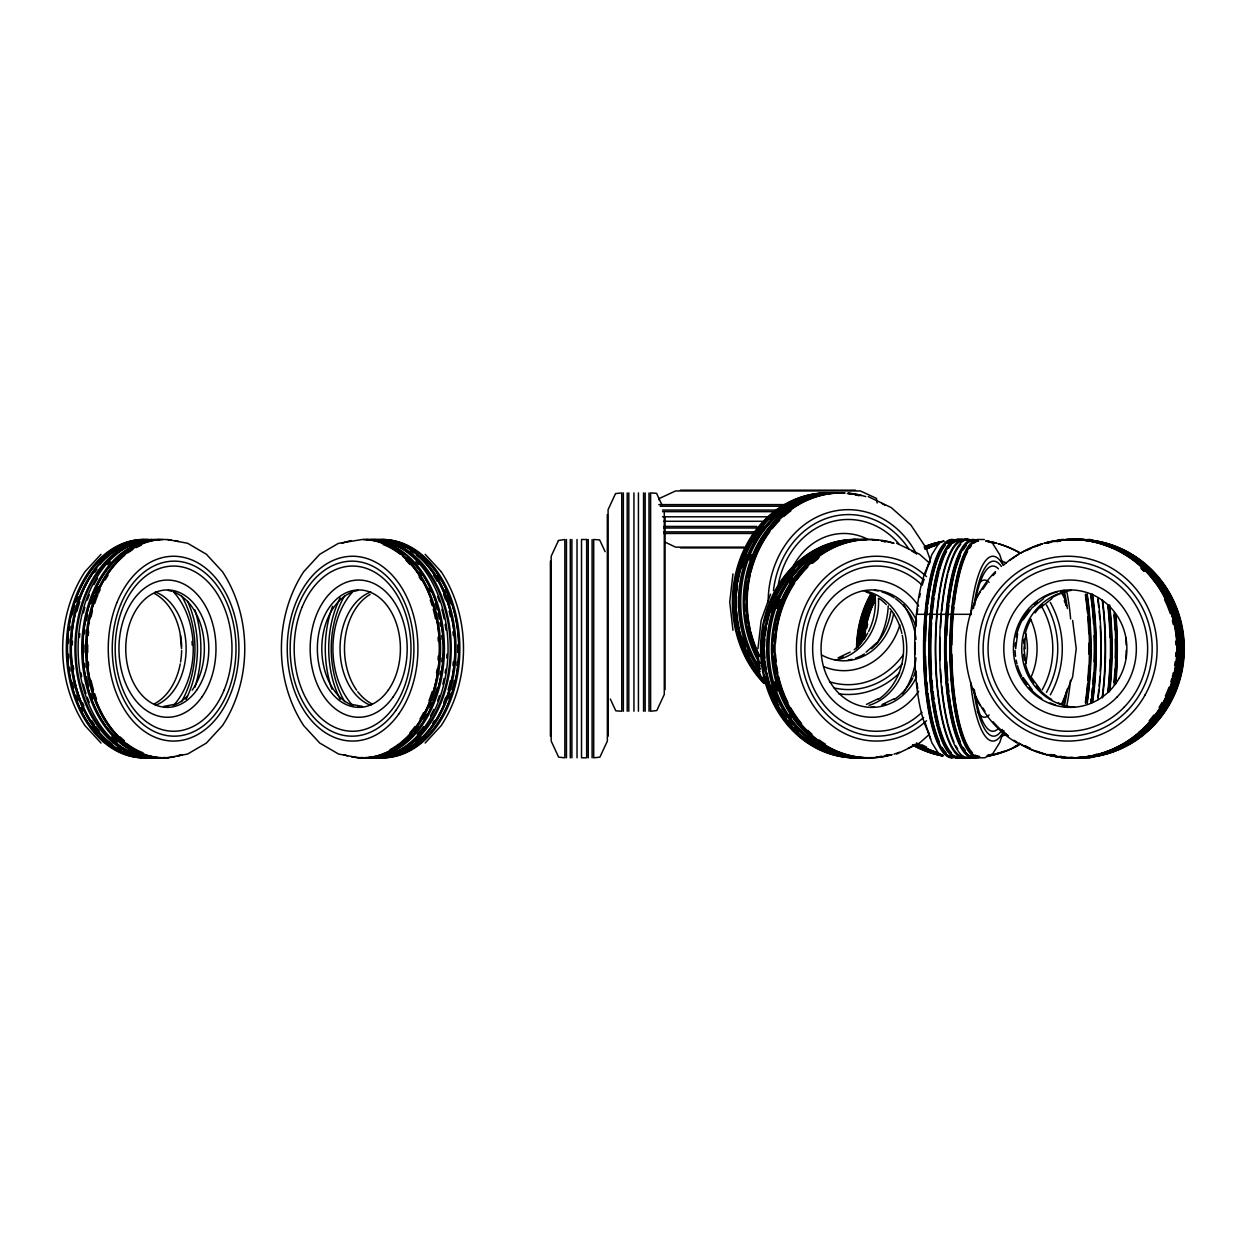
<?xml version="1.0" encoding="UTF-8"?>
<svg xmlns="http://www.w3.org/2000/svg" width="1248" height="1248" viewBox="0 0 1248 1248"><rect width="100%" height="100%" fill="white"/><g stroke="black" fill="none" stroke-linecap="round" stroke-linejoin="round"><path stroke-width="1.5" d="M658.819 499.793L659.49 498.404L675.574 490.948L860.387 490.948L876.47 498.404L877.141 503.006M732.966 573.877L729.737 602.082L732.966 630.287M757.942 648.664L761.155 620.459L770.578 594.173M1015.685 648.664L1017.588 633.703M1025.887 633.703L1023.984 648.664L1025.887 663.608M925.064 574.798L931.788 554.705L938.558 543.863M1003.298 732.014L999.71 742.607L992.94 753.449M928.231 564.673L930.649 558.199M1062.11 703.217L1072.64 676.9L1076.228 648.664L1072.64 620.412M995.498 571.506C947.669 619.897 958.339 708.599 1017.323 743.153M1023.157 619.772L1032.034 607.807L1043.593 598.634M101.01 554.284L84.926 571.756C55.255 617.261 55.255 680.051 84.926 725.572L101.01 743.044M425.147 743.044L441.23 725.572C470.917 680.051 470.917 617.261 441.23 571.756M866.034 652.22L876.424 643.016M919.542 743.044L929.323 734.386M1040.333 607.807L1051.892 598.634M992.41 753.932L984.734 757.77L979.68 757.817A109.169 28.252 -90 0 1 951.428 648.664A109.169 28.252 -90 0 1 979.68 539.495L984.329 539.495M838.063 657.868L850.138 652.111M878.327 698.677L866.455 704.418M882.289 704.449L894.364 698.677M896.626 754.057L919.417 743.153M163.628 706.43L174.205 704.449M167.606 757.77L187.59 754.057L206.419 743.044L222.503 725.572C252.174 680.051 252.174 617.261 222.503 571.756L206.419 554.284L187.59 543.254L167.606 539.542M680.472 490.183L855.488 490.183M658.819 504.613L784.93 504.613M660.176 506.22L781.17 506.22M662.532 510.058L775.523 510.058M662.532 511.664L773.635 511.664M662.532 516.797L767.988 516.797M663.842 521.29L762.403 521.29M663.842 526.422L756.818 526.422M663.842 528.013L756.818 528.013M663.842 531.866L754.79 531.866M663.842 533.473L753.106 533.473M744.058 547.139L675.574 547.139L665.028 542.084M680.472 547.903L743.418 547.903M916.453 614.312L970.897 614.312M351.967 704.449L362.528 706.43M358.55 757.77L338.582 754.057L319.738 743.044L303.654 725.572C273.983 680.051 273.983 617.261 303.654 571.756L319.738 554.284L338.333 543.395L362.248 539.495A109.169 77.189 -90 0 1 439.234 656.448A109.169 77.189 -90 0 1 351.25 756.709M868.234 496.626L891.228 507.577L910.9 525.018L925.907 547.591L930.306 559.853M896.626 543.254L919.417 554.159L929.323 562.942M425.147 554.284L441.106 571.6M1031.456 677.539L1040.333 689.504M1023.157 677.539L1032.034 689.504M992.94 543.863L999.71 554.705L1003.298 565.297M938.558 753.449L931.788 742.607L925.064 722.514M662.033 505.097L656.557 493.303L650.614 492.913L650.614 711.235L656.807 710.564L664.279 694.481L664.279 512.819M605.124 551.678L599.648 539.885L593.705 539.495L593.705 757.817L599.898 757.146L607.37 741.062L607.324 514.582M610.334 699.052L615.81 710.845L621.754 711.235L621.754 492.913L615.545 493.584L608.088 509.668L608.135 736.164M928.231 732.638L930.649 739.112M1024.218 641.176L1025.17 648.664M181.537 648.664L180.133 633.61A58.718 41.527 -90 0 0 154.346 593.471M665.044 517.561L665.044 689.582M649.007 492.913L649.007 711.235M645.154 492.913L645.154 711.235M643.562 492.913L643.562 711.235M638.43 492.913L638.43 711.235M633.937 492.913L633.937 711.235M628.805 492.913L628.805 711.235M627.198 492.913L627.198 711.235M623.36 492.913L623.36 711.235M592.098 539.495L592.098 757.817M588.245 539.495L588.245 757.817M577.028 539.495L577.028 757.817M571.896 539.495L571.896 757.817M570.289 539.495L570.289 757.817M566.452 539.495L566.452 757.817M550.415 561.148L550.415 736.164M974.423 757.817A109.169 28.252 -90 0 1 946.171 648.664A109.169 28.252 -90 0 1 974.423 539.495M978.136 757.817A109.169 28.252 -90 0 1 949.884 648.664A109.169 28.252 -90 0 1 978.136 539.495M957.076 757.817A109.169 28.252 -90 0 1 928.824 648.664A109.169 28.252 -90 0 1 957.076 539.495M953.363 757.817A109.169 28.252 -90 0 1 925.111 648.664A109.169 28.252 -90 0 1 953.363 539.495M972.878 756.46A107.812 27.908 -90 0 1 944.986 651.472A107.812 27.908 -90 0 1 971.428 540.992M965.219 750.422A107.812 27.908 -90 0 1 963.269 747.474M960.476 742.03A107.812 27.908 -90 0 1 950.57 704.574M950.258 702.562A107.812 27.908 -90 0 1 949.291 695.464M948.854 691.782A107.812 27.908 -90 0 1 948.09 684.232M947.762 680.41A107.812 27.908 -90 0 1 946.733 661.783M946.733 635.528A107.812 27.908 -90 0 1 948.854 605.53M949.291 601.848A107.812 27.908 -90 0 1 950.258 594.75M950.57 592.753A107.812 27.908 -90 0 1 960.476 555.298M963.269 549.853A107.812 27.908 -90 0 1 966.202 545.626M929.464 734.027A92.414 23.915 -90 0 1 914.706 646.636A92.414 23.915 -90 0 1 930.431 561.818M917.748 688.771A87.5 22.651 -90 0 1 917.062 683.108M916.469 677.258A87.5 22.651 -90 0 1 916.001 671.299M915.268 654.358A87.5 22.651 -90 0 1 915.268 642.954M916.001 626.012A87.5 22.651 -90 0 1 916.469 620.053M917.062 614.203A87.5 22.651 -90 0 1 917.748 608.54M919.542 597.23A87.5 22.651 -90 0 1 920.275 593.58M922.381 584.813A87.5 22.651 -90 0 1 924.082 579.244M951.818 757.817A109.169 28.252 -90 0 1 923.551 648.664A109.169 28.252 -90 0 1 951.818 539.495M958.62 757.817A109.169 28.252 90 0 1 930.368 648.664A109.169 28.252 90 0 1 958.62 539.495M966.529 757.224A109.169 28.252 90 0 1 935.329 648.664A109.169 28.252 90 0 1 966.529 540.088M978.136 756.46A107.812 27.908 90 0 1 950.243 648.664A107.812 27.908 90 0 1 978.136 540.852M979.68 756.46A107.812 27.908 -90 0 1 975.312 755.134M972.473 752.794A107.812 27.908 -90 0 1 965.734 742.03M965.11 740.594A107.812 27.908 -90 0 1 955.516 702.562M955.266 700.83A107.812 27.908 -90 0 1 951.818 654.264M951.803 644.92A107.812 27.908 -90 0 1 953.909 607.402M954.33 603.689A107.812 27.908 -90 0 1 955.266 596.497M955.516 594.75A107.812 27.908 -90 0 1 965.11 556.717M965.734 555.298A107.812 27.908 -90 0 1 967.574 551.538M969.493 548.293A107.812 27.908 -90 0 1 971.474 545.626M973.877 543.208A107.812 27.908 -90 0 1 978.229 540.992M957.076 756.46A107.812 27.908 -90 0 1 929.167 648.664A107.812 27.908 -90 0 1 957.076 540.852M951.397 752.794A107.812 27.908 -90 0 1 944.674 742.03M944.05 740.594A107.812 27.908 -90 0 1 939.416 726.851M938.902 724.885A107.812 27.908 -90 0 1 934.456 702.562M933.956 699.052A107.812 27.908 -90 0 1 933.052 691.782M932.646 688.038A107.812 27.908 -90 0 1 931.96 680.41M931.554 674.762A107.812 27.908 -90 0 1 931.554 622.565M931.819 618.836A107.812 27.908 -90 0 1 933.956 598.26M934.456 594.75A107.812 27.908 -90 0 1 938.902 572.426M939.416 570.476A107.812 27.908 -90 0 1 944.05 556.717M944.674 555.298A107.812 27.908 -90 0 1 946.514 551.538M948.433 548.293A107.812 27.908 -90 0 1 951.397 544.518M952.817 543.208A107.812 27.908 -90 0 1 957.169 540.992M951.818 756.46A107.812 27.908 -90 0 1 923.91 648.664A107.812 27.908 -90 0 1 951.818 540.852M946.14 752.794A107.812 27.908 90 0 1 942.193 747.474M939.401 742.03A107.812 27.908 90 0 1 927.997 693.623M927.576 689.91A107.812 27.908 90 0 1 926.858 682.328M926.406 676.556A107.812 27.908 90 0 1 925.517 656.152M925.517 641.16A107.812 27.908 90 0 1 926.406 620.755M926.858 614.983A107.812 27.908 90 0 1 927.576 607.402M927.997 603.689A107.812 27.908 90 0 1 929.198 594.75M929.495 592.753A107.812 27.908 90 0 1 945.142 545.626M947.544 543.208A107.812 27.908 90 0 1 951.912 540.992M973.502 608.54A87.5 22.651 -90 0 1 1001.364 566.42M1002.3 729.503A87.5 22.651 -90 0 1 973.502 688.771M998.416 728.442A82.602 21.372 -90 0 1 974.376 689.957M974.688 605.311A82.602 21.372 -90 0 1 998.416 568.87M967.918 757.817A109.169 28.252 90 0 1 939.666 648.664A109.169 28.252 90 0 1 967.918 539.495A109.169 105.44 90 0 0 964.423 539.557M972.878 757.817A109.169 28.252 -90 0 1 944.627 648.664A109.169 28.252 -90 0 1 972.878 539.495M963.581 756.46A107.812 27.908 -90 0 1 935.672 648.664A107.812 27.908 -90 0 1 963.581 540.852M957.731 749.018A107.812 27.908 90 0 1 955.812 745.774M953.971 742.03A107.812 27.908 90 0 1 948.184 724.885M947.762 723.216A107.812 27.908 90 0 1 941.756 686.135M941.413 682.328A107.812 27.908 90 0 1 940.524 669.256M940.165 659.911A107.812 27.908 90 0 1 940.165 637.4M940.524 628.056A107.812 27.908 90 0 1 941.413 614.983M941.756 611.177A107.812 27.908 90 0 1 947.762 574.096M948.184 572.426A107.812 27.908 90 0 1 960.695 544.518M989.134 714.917A68.593 17.753 90 0 1 977.324 711.313M979.945 582.395A68.593 17.753 90 0 1 989.134 582.395M980.351 705.385A58.718 15.194 -90 0 1 975.562 696.774M976.685 597.808A58.718 15.194 -90 0 1 980.351 591.942M970.601 615.17A92.414 23.915 -90 0 1 1003.002 564.923M1003.938 730.61A92.414 23.915 -90 0 1 970.601 682.141M1074.762 707.257A58.718 56.722 -90 0 1 1021.753 650.582A58.718 56.722 -90 0 1 1071.049 590.429M1045.496 543.208A109.169 105.44 90 0 1 1178.237 647.712A109.169 105.44 90 0 1 1047.259 754.572M1045.496 754.104A109.169 105.44 90 0 1 1036.745 751.249M1029.896 748.379A109.169 105.44 90 0 1 1024.889 745.914M1026.542 550.555A109.169 105.44 90 0 1 1031.581 548.168M1035.013 546.733A109.169 105.44 90 0 1 1040.239 544.83M1044.498 543.208A109.169 105.44 -90 0 1 1177.238 647.712A109.169 105.44 -90 0 1 1046.276 754.572M1044.498 754.104A109.169 105.44 -90 0 1 1019.07 743.2M1008.337 735.836A109.169 105.44 -90 0 1 1001.224 729.752M1009.835 560.336A109.169 105.44 -90 0 1 1019.07 554.128M1042.751 543.722A109.169 105.44 -90 0 0 1020.661 553.192A109.169 105.44 -90 0 0 998.525 543.722M1077.445 539.495A109.169 105.44 90 0 1 1182.823 652.454A109.169 105.44 90 0 1 1070.113 757.552M1064.591 757.006A109.169 105.44 90 0 1 1060.925 756.475M1055.48 755.43A109.169 105.44 90 0 1 1051.908 754.572M1057.29 541.507A109.169 105.44 90 0 1 1060.925 540.836M1078.428 539.495A109.169 105.44 90 0 1 1183.806 652.454A109.169 105.44 90 0 1 1071.112 757.552M1063.624 704.855A58.718 56.722 -90 0 1 1058.366 702.905M1051.721 699.52A58.718 56.722 -90 0 1 1036.246 685.916M1033.968 682.859A58.718 56.722 -90 0 1 1025.294 663.858M1024.452 660.13A58.718 56.722 -90 0 1 1023.625 654.404M1023.625 642.907A58.718 56.722 -90 0 1 1024.109 639.085M1025.294 633.454A58.718 56.722 -90 0 1 1030.957 619.289M1035.076 612.908A58.718 56.722 -90 0 1 1042.673 604.516M1051.721 597.808A58.718 56.722 -90 0 1 1065.402 591.942M1068.085 707.257A58.718 56.722 -90 0 1 1064.372 706.883M1055.324 704.855A58.718 56.722 -90 0 1 1050.067 702.905M1041.846 698.537A58.718 56.722 -90 0 1 1029.148 687.383M1026.776 684.403A58.718 56.722 -90 0 1 1022.658 678.023M1021.769 676.354A58.718 56.722 -90 0 1 1017.494 665.683M1016.995 663.858A58.718 56.722 -90 0 1 1016.153 660.13M1015.544 656.323A58.718 56.722 -90 0 1 1015.092 650.567M1015.092 646.745A58.718 56.722 -90 0 1 1015.326 642.907M1016.153 637.182A58.718 56.722 -90 0 1 1029.148 609.929M1034.374 604.516A58.718 56.722 -90 0 1 1037.244 602.066M1043.422 597.808A58.718 56.722 -90 0 1 1057.103 591.942M1060.706 591.068A58.718 56.722 -90 0 1 1064.372 590.429M1078.849 539.495A109.169 105.44 -90 0 1 1184.227 652.454A109.169 105.44 -90 0 1 1071.517 757.552M1077.024 539.495A109.169 105.44 -90 0 1 1182.402 652.454A109.169 105.44 -90 0 1 1069.692 757.552M1064.185 757.006A109.169 105.44 -90 0 1 1060.519 756.475M1055.075 755.43A109.169 105.44 -90 0 1 1051.502 754.572M1056.869 541.507A109.169 105.44 -90 0 1 1060.519 540.836M1066.01 540.088A109.169 105.44 -90 0 1 1069.692 539.76M1075.698 539.495A109.169 105.44 -90 0 1 1181.076 652.454A109.169 105.44 -90 0 1 1068.366 757.552M1064.684 757.224A109.169 105.44 -90 0 1 1059.193 756.475M1055.543 755.804A109.169 105.44 -90 0 1 1050.176 754.572M1055.543 541.507A109.169 105.44 -90 0 1 1059.193 540.836M1064.684 540.088A109.169 105.44 -90 0 1 1068.366 539.76M1148.55 568.558A107.812 104.13 -90 0 1 1152.481 572.426M1163.105 585.296A107.812 104.13 -90 0 1 1167.176 591.552M1169.033 594.75A107.812 104.13 -90 0 1 1175.398 608.275M1176.708 611.801A107.812 104.13 -90 0 1 1179.438 620.755M1180.312 624.374A107.812 104.13 -90 0 1 1181.06 628.056M1182.917 644.92A107.812 104.13 -90 0 1 1182.917 652.392M1181.06 669.256A107.812 104.13 -90 0 1 1180.312 672.937M1179.438 676.556A107.812 104.13 -90 0 1 1169.922 700.939M1167.176 705.76A107.812 104.13 -90 0 1 1165.195 708.926M1156.21 720.814A107.812 104.13 -90 0 1 1153.745 723.559M1144.4 732.436A107.812 104.13 -90 0 1 1141.514 734.76M1053.062 541.507A109.169 105.44 -90 0 1 1178.611 651.503A109.169 105.44 -90 0 1 1047.68 754.572M1030.302 748.379A109.169 105.44 -90 0 1 1025.31 745.914M1045.918 543.208A109.169 105.44 -90 0 1 1049.459 542.303M1074.528 539.495A109.169 105.44 -90 0 1 1179.906 652.454A109.169 105.44 -90 0 1 1067.212 757.552M1063.53 757.224A109.169 105.44 -90 0 1 1058.023 756.475M1054.388 755.804A109.169 105.44 -90 0 1 1049.006 754.572M1047.244 543.208A109.169 105.44 -90 0 1 1050.785 542.303M1054.388 541.507A109.169 105.44 -90 0 1 1059.848 540.556M1063.53 540.088A109.169 105.44 -90 0 1 1069.052 539.635M1044.092 543.208A109.169 105.44 -90 0 1 1175.928 662.906A109.169 105.44 -90 0 1 1018.664 743.2M1017.089 742.232A109.169 105.44 -90 0 1 1013.984 740.22M1007.932 735.836A109.169 105.44 -90 0 1 993.034 721.718M985 711.251A109.169 105.44 -90 0 1 982.925 708.084M982.925 589.228A109.169 105.44 -90 0 1 987.168 582.972M993.034 575.593A109.169 105.44 -90 0 1 995.545 572.816M1003.579 565.048A109.169 105.44 -90 0 1 1018.664 554.128M1042.33 543.722A109.169 105.44 -90 0 0 1020.24 553.192A109.169 105.44 90 0 0 998.119 543.722M1141.499 568.558A107.812 104.13 -90 0 1 1144.151 571.116M1164.571 599.68A107.812 104.13 -90 0 1 1170.265 613.579M1172.387 620.755A107.812 104.13 -90 0 1 1173.26 624.374M1175.678 641.16A107.812 104.13 -90 0 1 1175.866 644.92M1175.866 652.392A107.812 104.13 -90 0 1 1175.678 656.152M1175.148 661.783A107.812 104.13 -90 0 1 1174.649 665.543M1173.26 672.937A107.812 104.13 -90 0 1 1172.387 676.556M1171.903 678.35A107.812 104.13 -90 0 1 1170.842 681.938M1169.017 687.274A107.812 104.13 -90 0 1 1165.382 695.947M1161.982 702.562A107.812 104.13 -90 0 1 1159.142 707.351M1153.854 715.042A107.812 104.13 -90 0 1 1149.158 720.814M1141.078 568.558A107.812 104.13 -90 0 1 1143.73 571.116M1141.124 567.31A107.812 104.13 90 0 1 1143.823 569.837M1104.386 545.017A107.812 104.13 90 0 1 1112.998 547.997M1116.383 549.416A107.812 104.13 90 0 1 1121.375 551.772M1127.771 555.298A107.812 104.13 90 0 1 1138.363 562.552M1141.249 564.892A107.812 104.13 90 0 1 1166.771 700.939M1165.882 702.562A107.812 104.13 90 0 1 1150.594 723.559M1146.74 727.49A107.812 104.13 90 0 1 1136.897 735.883M1133.902 738.052A107.812 104.13 90 0 1 1130.86 740.095M1122.997 744.697A107.812 104.13 90 0 1 1114.698 748.613M1111.297 749.97A107.812 104.13 90 0 1 1106.118 751.764M1145.773 567.31A107.812 104.13 -90 0 1 1154.806 576.498M1176.49 615.373A107.812 104.13 -90 0 1 1178.018 620.755M1179.298 626.215A107.812 104.13 -90 0 1 1179.984 629.912M1180.795 635.528A107.812 104.13 -90 0 1 1181.185 639.288M1181.185 658.024A107.812 104.13 -90 0 1 1180.795 661.783M1179.984 667.399A107.812 104.13 -90 0 1 1179.298 671.096M1178.018 676.556A107.812 104.13 -90 0 1 1176.49 681.938M1175.304 685.511A107.812 104.13 -90 0 1 1171.81 694.247M1164.79 707.351A107.812 104.13 -90 0 1 1159.501 715.042M1151.779 577.902A107.812 104.13 -90 0 1 1156.381 583.783M1165.133 598.026A107.812 104.13 -90 0 1 1167.582 603.08M1171.669 613.579A107.812 104.13 -90 0 1 1173.307 618.961M1175.756 629.912A107.812 104.13 -90 0 1 1176.334 633.641M1176.942 639.288A107.812 104.13 -90 0 1 1177.207 643.048M1177.207 654.264A107.812 104.13 -90 0 1 1176.942 658.024M1176.334 663.671A107.812 104.13 -90 0 1 1175.756 667.399M1174.664 672.937A107.812 104.13 -90 0 1 1173.791 676.556M1173.307 678.35A107.812 104.13 -90 0 1 1171.669 683.732M1169.064 690.784A107.812 104.13 -90 0 1 1165.133 699.301M1163.386 702.562A107.812 104.13 -90 0 1 1161.529 705.76M1141.546 730.002A107.812 104.13 -90 0 1 1138.753 732.436M1158.784 712.015A107.812 104.13 -90 0 1 1156.584 715.042M1161.28 712.015A107.812 104.13 90 0 1 1159.08 715.042M1176.302 685.511A107.812 104.13 -90 0 1 1174.29 690.784M1163.744 710.471A107.812 104.13 -90 0 1 1161.607 713.528M970.757 757.552A109.169 105.44 90 0 1 956.093 757.552M943.285 755.804A109.169 105.44 90 0 1 913.895 745.025M858 646.776A109.169 105.44 90 0 1 872.102 594.079M925.657 546.733A109.169 105.44 90 0 1 941.476 541.882M956.093 539.76A109.169 105.44 90 0 1 963.425 539.495A109.169 105.44 90 0 1 969.072 539.495M969.758 757.552A109.169 105.44 -90 0 1 955.11 757.552M942.287 755.804A109.169 105.44 -90 0 1 912.896 745.025M857.002 646.776A109.169 105.44 -90 0 1 871.12 594.079M924.659 546.733A109.169 105.44 -90 0 1 944.096 541.164M956.935 539.635A109.169 105.44 -90 0 1 962.426 539.495M975.406 757.552A109.169 105.44 90 0 1 960.742 757.552M940.789 754.104A109.169 105.44 90 0 1 916.937 744.12M863.023 639.163A109.169 105.44 90 0 1 874.988 597.386M925.174 548.933A109.169 105.44 90 0 1 939.026 543.722M986.404 541.164A109.169 105.44 90 0 1 995.358 543.208M1017.604 745.025A109.169 105.44 90 0 1 1014.328 746.756M1004.11 751.249A109.169 105.44 90 0 1 995.358 754.104M993.595 754.572A109.169 105.44 90 0 1 988.229 755.804M976.388 757.552A109.169 105.44 90 0 1 961.74 757.552M938.262 753.059A109.169 105.44 90 0 1 916.344 743.2M864.022 639.163A109.169 105.44 90 0 1 875.129 599.071M926.172 548.933A109.169 105.44 90 0 1 938.262 544.253M987.402 541.164A109.169 105.44 90 0 1 996.356 543.208M1018.602 745.025A109.169 105.44 90 0 1 987.402 756.163M1001.255 560.992A92.414 89.263 -90 0 1 1006.34 562.926M1050.317 602.456A92.414 89.263 -90 0 1 1050.317 694.855M1006.34 734.386A92.414 89.263 -90 0 1 1001.255 736.32M1042.111 607.355A82.602 79.778 -90 0 1 1042.111 689.957M1046.417 604.906A87.5 84.521 -90 0 1 1046.417 692.406M1030.583 619.117A68.593 66.253 -90 0 1 1030.583 678.21M1025.513 633.454A58.718 56.722 -90 0 1 1025.513 663.858M985.998 540.836A109.169 105.44 -90 0 1 996.778 543.208M1064.248 600.772A109.169 105.44 -90 0 1 1066.541 605.998M1019.008 745.025A109.169 105.44 -90 0 1 987.823 756.163M976.81 757.552A109.169 105.44 -90 0 1 962.161 757.552M938.683 753.059A109.169 105.44 -90 0 1 916.765 743.2M864.443 639.163A109.169 105.44 -90 0 1 874.723 600.772M926.578 548.933A109.169 105.44 -90 0 1 938.683 544.253M969.478 539.495A109.169 105.44 -90 0 0 964.002 539.635A109.169 105.44 -90 0 1 967.652 539.495M985.998 541.164A109.169 105.44 -90 0 1 994.952 543.208M1000.21 752.482A109.169 105.44 -90 0 1 994.952 754.104M993.19 754.572A109.169 105.44 -90 0 1 987.808 755.804M974.984 757.552A109.169 105.44 -90 0 1 960.336 757.552M940.368 754.104A109.169 105.44 -90 0 1 916.531 744.12M862.618 639.163A109.169 105.44 -90 0 1 875.441 595.717M924.752 548.933A109.169 105.44 -90 0 1 938.605 543.722M990.07 542.303A109.169 105.44 -90 0 1 993.626 543.208M991.848 754.572A109.169 105.44 -90 0 1 988.276 755.43M973.658 757.552A109.169 105.44 -90 0 1 959.01 757.552M942.583 755.009A109.169 105.44 -90 0 1 916.812 745.025M861.026 642.97A109.169 105.44 -90 0 1 874.115 595.717M925.127 548.168A109.169 105.44 -90 0 1 939.042 543.208M990.694 754.572A109.169 105.44 -90 0 1 987.121 755.43M972.488 757.552A109.169 105.44 -90 0 1 957.84 757.552M943.223 755.43A109.169 105.44 -90 0 1 915.642 745.025M859.794 644.873A109.169 105.44 -90 0 1 872.96 595.717M925.673 547.435A109.169 105.44 -90 0 1 941.429 542.303M955.999 539.9A109.169 105.44 -90 0 1 959.681 539.635M971.162 757.552A109.169 105.44 -90 0 1 956.514 757.552M941.881 755.43A109.169 105.44 -90 0 1 914.316 745.025M858.406 646.776A109.169 105.44 -90 0 1 872.524 594.079M924.347 547.435A109.169 105.44 -90 0 1 941.881 541.882M969.337 757.552A109.169 105.44 -90 0 1 954.689 757.552M941.866 755.804A109.169 105.44 -90 0 1 912.491 745.025M856.565 648.664A109.169 105.44 -90 0 1 870.698 594.079M924.238 546.733A109.169 105.44 -90 0 1 943.675 541.164M956.53 539.635A109.169 105.44 -90 0 1 962.021 539.495M938.215 752.794A107.812 104.13 -90 0 1 927.857 749.315M922.802 747.146A107.812 104.13 -90 0 1 917.873 744.697M861.292 641.16A107.812 104.13 -90 0 1 874.099 596.372M926.156 548.699A107.812 104.13 -90 0 1 936.484 545.017M872.945 604.796A107.812 104.13 90 0 1 875.3 599.68M926.702 747.146A107.812 104.13 -90 0 1 921.773 744.697M866.845 628.056A107.812 104.13 -90 0 1 867.61 624.374M860.309 633.641A107.812 104.13 90 0 1 860.87 629.912M863.32 618.961A107.812 104.13 90 0 1 866.876 608.275M869.06 603.08A107.812 104.13 90 0 1 873.241 594.75M858.125 641.16A107.812 104.13 -90 0 1 858.452 637.4M859.17 631.784A107.812 104.13 -90 0 1 859.794 628.056M864.146 611.801A107.812 104.13 -90 0 1 866.159 606.528M864.084 637.4A107.812 104.13 90 0 1 864.536 633.641M865.8 626.215A107.812 104.13 90 0 1 866.627 622.565M868.062 617.167A107.812 104.13 90 0 1 874.879 599.68M1109.675 604.999A109.169 28.252 -90 0 1 1109.893 690.425M1088.209 756.475A109.169 28.252 -90 0 1 1083.794 757.817M1083.794 539.495A109.169 28.252 -90 0 1 1086.743 540.088M1114.168 612.628A109.169 28.252 -90 0 1 1114.168 684.684M1091.922 756.475A109.169 28.252 -90 0 1 1087.507 757.817M1087.507 539.495A109.169 28.252 -90 0 1 1093.388 541.882M1066.775 591.536A92.414 23.915 -90 0 1 1070.628 618.977M1070.456 680.238A92.414 23.915 -90 0 1 1066.775 705.791M1064.45 591.817A87.5 22.651 -90 0 1 1067.368 608.54M1067.368 688.771A87.5 22.651 -90 0 1 1064.45 705.51M1085.651 594.079A109.169 28.252 -90 0 1 1085.651 703.232M1064.123 757.224A109.169 28.252 -90 0 1 1061.174 757.817M1061.174 539.495A109.169 28.252 -90 0 1 1064.123 540.088M1092.452 594.079A109.169 28.252 -90 0 1 1092.718 701.485M1097.928 597.62A109.169 28.252 90 0 1 1097.928 699.691M1114.012 614.983A107.812 27.908 -90 0 1 1114.979 629.912M1115.306 639.288A107.812 27.908 -90 0 1 1115.306 658.024M1114.901 669.256A107.812 27.908 -90 0 1 1114.012 682.328M1115.556 614.983A107.812 27.908 -90 0 1 1115.4 684.232M1090.908 594.079A109.169 28.252 -90 0 1 1090.908 703.232M1066.447 539.495A109.169 28.252 -90 0 1 1069.396 540.088M1087.195 594.079A109.169 28.252 -90 0 1 1087.195 703.232M1062.719 539.495A109.169 28.252 -90 0 1 1065.667 540.088M1115.899 614.562A109.169 28.252 -90 0 1 1115.899 682.75M1096.368 754.104A109.169 28.252 -90 0 1 1089.052 757.817M1089.052 539.495A109.169 28.252 -90 0 1 1094.933 541.882M1061.471 593.05A58.718 15.194 -90 0 1 1065.839 602.066M1065.839 695.245A58.718 15.194 -90 0 1 1061.471 704.278M1063.936 593.736A82.602 21.372 -90 0 1 1066.166 605.311M1066.166 692A82.602 21.372 -90 0 1 1063.53 705.354M1102.733 601.271A109.169 28.252 90 0 1 1102.499 697.882M1108.13 604.999A109.169 28.252 -90 0 1 1108.13 692.328M1082.234 539.495A109.169 28.252 -90 0 1 1085.183 540.088M1090.612 594.75A107.812 27.908 -90 0 1 1093.622 624.374M1094.137 635.528A107.812 27.908 -90 0 1 1094.137 661.783M1093.622 672.937A107.812 27.908 -90 0 1 1092.78 684.232M1092.421 688.038A107.812 27.908 -90 0 1 1091.579 695.464M1091.111 699.052A107.812 27.908 -90 0 1 1090.612 702.562M1085.339 594.75A107.812 27.908 -90 0 1 1087.523 613.08M1087.835 616.902A107.812 27.908 -90 0 1 1088.802 633.641M1089.036 643.048A107.812 27.908 -90 0 1 1089.036 654.264M1088.74 665.543A107.812 27.908 -90 0 1 1087.835 680.41M1087.523 684.232A107.812 27.908 -90 0 1 1085.339 702.562M1125.992 637.525A92.414 23.915 -90 0 1 1126.148 644.966M1126.164 650.504A92.414 23.915 -90 0 1 1126.055 657.93M1109.363 605.53A107.812 27.908 -90 0 1 1109.363 691.782M1107.818 605.53A107.812 27.908 -90 0 1 1109.987 637.4M1109.987 659.911A107.812 27.908 -90 0 1 1107.818 691.782M1097.85 600.038A107.812 27.908 -90 0 1 1098.724 607.402M1099.114 611.177A107.812 27.908 -90 0 1 1099.753 618.836M1100.237 626.215A107.812 27.908 -90 0 1 1100.237 671.096M1099.894 676.556A107.812 27.908 -90 0 1 1099.114 686.135M1098.724 689.91A107.812 27.908 -90 0 1 1097.85 697.273M1102.187 600.038A107.812 27.908 -90 0 1 1102.187 697.273M1092.156 594.75A107.812 27.908 -90 0 1 1092.156 702.562M1086.883 594.75A107.812 27.908 -90 0 1 1086.883 702.562M168.246 590.429A58.718 41.527 -90 0 1 171.818 591.334M173.566 591.942A58.718 41.527 -90 0 1 192.192 690.175M187.481 695.916A58.718 41.527 -90 0 1 175.297 704.668M168.246 706.883A58.718 41.527 -90 0 1 164.627 707.32M152.849 757.552A109.169 77.189 90 0 1 70.231 652.532A109.169 77.189 90 0 1 147.373 539.495M150.134 757.552A109.169 77.189 -90 0 1 67.501 652.532A109.169 77.189 -90 0 1 144.643 539.495M165.547 757.552A109.169 77.189 90 0 1 82.93 652.532A109.169 77.189 90 0 1 160.072 539.495M168.277 757.552A109.169 77.189 90 0 1 85.644 652.532A109.169 77.189 90 0 1 162.786 539.495M180.991 754.744A109.169 77.189 90 0 1 177.419 755.836M181.459 595.608A83.304 58.906 90 0 1 181.459 701.704M155.36 591.942A58.718 41.527 90 0 1 186.124 648.664A58.718 41.527 90 0 1 155.36 705.385M174.907 756.709A109.169 77.189 90 0 1 86.752 651.269A109.169 77.189 90 0 1 171.241 539.994M174.907 540.602A109.169 77.189 90 0 1 178.542 541.476M182.13 754.744A109.169 77.189 90 0 1 178.542 755.836M164.424 757.552A109.169 77.189 -90 0 1 81.791 652.532A109.169 77.189 -90 0 1 158.933 539.495M160.789 757.552A109.169 77.189 -90 0 1 78.156 652.532A109.169 77.189 -90 0 1 155.298 539.495M124.379 740.828A107.812 76.237 90 0 1 120.214 736.991M96.533 699.052A107.812 76.237 90 0 1 94.63 693.623M93.491 689.91A107.812 76.237 90 0 1 91.073 680.41M88.624 665.543A107.812 76.237 90 0 1 88.249 661.783M87.734 652.392A107.812 76.237 90 0 1 87.734 644.92M88.249 635.528A107.812 76.237 90 0 1 88.624 631.784M91.073 616.902A107.812 76.237 90 0 1 92.446 611.177M94.63 603.689A107.812 76.237 90 0 1 97.906 594.75M98.623 593.034A107.812 76.237 90 0 1 100.136 589.633M105.222 579.852A107.812 76.237 90 0 1 108.046 575.312M143.052 752.794A107.812 76.237 -90 0 1 126.235 743.262M124.675 742.03A107.812 76.237 -90 0 1 124.675 555.298M127.842 552.848A107.812 76.237 -90 0 1 132.772 549.557M136.157 547.638A107.812 76.237 -90 0 1 141.32 545.204M173.394 591.755A71.713 50.716 90 0 1 173.394 705.557M157.607 757.552A109.169 77.189 -90 0 1 74.989 652.532A109.169 77.189 -90 0 1 152.131 539.495M153.988 757.552A109.169 77.189 90 0 1 71.354 652.532A109.169 77.189 90 0 1 148.496 539.495M152.131 756.46A107.812 76.237 -90 0 1 148.528 756.35M144.893 755.976A107.812 76.237 -90 0 1 141.274 755.368M137.686 754.51A107.812 76.237 -90 0 1 75.925 646.074A107.812 76.237 -90 0 1 141.274 541.944M144.893 541.336A107.812 76.237 -90 0 1 148.528 540.977M187.637 601.364A87.5 61.87 -90 0 1 185.983 699.395M180.586 635.31A58.718 41.527 -90 0 1 181.646 646.745M181.646 650.567A58.718 41.527 -90 0 1 180.586 662.002M180.258 663.858A58.718 41.527 -90 0 1 154.346 703.841M192.036 641.472A82.602 58.406 90 0 1 192.192 645.076M148.996 757.552A109.169 77.189 -90 0 1 66.378 652.532A109.169 77.189 -90 0 1 143.504 539.495M123.786 752.794A107.812 76.237 90 0 1 120.323 751.358M115.19 748.753A107.812 76.237 90 0 1 67.361 643.516A107.812 76.237 90 0 1 122.054 545.204M127.639 752.794A107.812 76.237 90 0 1 124.176 751.358M120.744 749.674A107.812 76.237 90 0 1 117.359 747.755M112.414 744.463A107.812 76.237 90 0 1 95.846 569.197M99.637 564.58A107.812 76.237 90 0 1 125.908 545.204M99.481 731.234A107.812 76.237 90 0 1 95.768 726.523M94.598 724.885A107.812 76.237 90 0 1 91.666 720.517M83.944 705.994A107.812 76.237 90 0 1 82.477 702.562M73.679 669.256A107.812 76.237 90 0 1 73.211 665.543M72.322 644.92A107.812 76.237 90 0 1 72.446 641.16M77.017 611.177A107.812 76.237 90 0 1 79.825 601.848M94.598 572.426A107.812 76.237 90 0 1 96.985 569.197M117.187 742.03A107.812 76.237 90 0 1 111.587 736.991M89.279 702.562A107.812 76.237 90 0 1 87.266 697.273M86.018 693.623A107.812 76.237 90 0 1 83.335 684.232M81.666 676.556A107.812 76.237 90 0 1 81.026 672.937M79.482 637.4A107.812 76.237 90 0 1 79.81 633.641M83.335 613.08A107.812 76.237 90 0 1 84.88 607.402M87.266 600.038A107.812 76.237 90 0 1 89.279 594.75M93.959 584.641A107.812 76.237 90 0 1 97.531 578.308M107.578 564.58A107.812 76.237 90 0 1 110.23 561.709M119.122 739.596A107.812 76.237 90 0 1 116.36 736.991M92.68 699.052A107.812 76.237 90 0 1 90.776 693.623M88.592 686.135A107.812 76.237 90 0 1 86.424 676.556M84.989 667.399A107.812 76.237 90 0 1 84.568 663.671M83.881 652.392A107.812 76.237 90 0 1 83.881 644.92M84.568 633.641A107.812 76.237 90 0 1 84.989 629.912M86.424 620.755A107.812 76.237 90 0 1 87.641 614.983M90.776 603.689A107.812 76.237 90 0 1 94.052 594.75M94.77 593.034A107.812 76.237 90 0 1 97.89 586.295M194.797 609.882A91.712 64.849 -90 0 1 194.797 687.43M139.199 752.794A107.812 76.237 90 0 1 106.205 726.523M105.019 724.885A107.812 76.237 90 0 1 128.918 549.557M132.304 547.638A107.812 76.237 90 0 1 137.467 545.204M96.923 732.732A107.812 76.237 -90 0 1 91.915 726.523M82.462 711.032A107.812 76.237 -90 0 1 80.855 707.678M77.938 700.83A107.812 76.237 -90 0 1 75.972 695.464M73.679 688.038A107.812 76.237 -90 0 1 72.228 682.328M70.091 671.096A107.812 76.237 -90 0 1 69.576 667.399M68.702 658.024A107.812 76.237 -90 0 1 68.515 654.264M68.515 643.048A107.812 76.237 -90 0 1 68.702 639.288M69.576 629.912A107.812 76.237 -90 0 1 70.091 626.215M72.228 614.983A107.812 76.237 -90 0 1 74.771 605.53M75.972 601.848A107.812 76.237 -90 0 1 77.938 596.497M874.474 590.304A58.718 50.856 -90 0 1 878.249 590.959M881.946 591.942A58.718 50.856 -90 0 1 894.208 597.808M895.627 598.775A58.718 50.856 -90 0 1 915.767 626.184M915.767 671.128A58.718 50.856 -90 0 1 913.63 676.354M912.818 678.023A58.718 50.856 -90 0 1 894.208 699.52M885.565 704.09A58.718 50.856 -90 0 1 881.946 705.385M874.474 707.008A58.718 50.856 -90 0 1 870.667 707.335M863.522 757.63A109.169 94.536 90 0 1 763.355 651.94A109.169 94.536 90 0 1 857.844 539.495M861.604 757.63A109.169 94.536 90 0 1 761.436 651.94A109.169 94.536 90 0 1 855.925 539.495M872.508 757.63A109.169 94.536 90 0 1 772.325 651.94A109.169 94.536 90 0 1 866.83 539.495M872.508 539.698A109.169 94.536 90 0 1 876.314 540.041M882.008 540.914A109.169 94.536 90 0 1 885.768 541.71M889.465 754.65A109.169 94.536 90 0 1 885.768 755.602M882.008 756.397A109.169 94.536 90 0 1 876.314 757.271M891.384 754.65A109.169 94.536 -90 0 1 774.446 656.37A109.169 94.536 -90 0 1 878.233 540.041M882.04 540.571A109.169 94.536 -90 0 1 893.225 543.208M926.484 720.72A92.414 80.028 -90 0 1 817.783 711.578A92.414 80.028 -90 0 1 817.783 585.733A92.414 80.028 -90 0 1 926.484 576.592M923.614 717.428A87.5 75.785 90 0 1 821.106 708.037A87.5 75.785 90 0 1 821.106 589.29A87.5 75.785 90 0 1 923.614 579.883M918.668 691.205A68.593 59.405 -90 0 1 831.714 699.005A68.593 59.405 -90 0 1 831.714 598.307A68.593 59.405 -90 0 1 918.668 606.107M915.97 678.023A58.718 50.856 -90 0 1 839.233 693.638A58.718 50.856 -90 0 1 839.233 603.673A58.718 50.856 -90 0 1 915.97 619.289M863.476 590.585A58.718 50.856 90 0 1 906.672 645.372A58.718 50.856 90 0 1 869.06 705.385M921.944 712.343A82.602 71.526 -90 0 1 824.226 705.182A82.602 71.526 -90 0 1 824.226 592.129A82.602 71.526 -90 0 1 921.944 584.969M892.195 754.65A109.169 94.536 90 0 1 775.024 647.572A109.169 94.536 90 0 1 894.02 543.208M911.82 551.008A109.169 94.536 90 0 1 915.174 553.051M915.174 744.26A109.169 94.536 90 0 1 908.372 748.192M899.465 752.216A109.169 94.536 90 0 1 894.02 754.104M881.197 540.914A109.169 94.536 -90 0 1 884.957 541.71M888.67 754.65A109.169 94.536 -90 0 1 884.957 755.602M881.197 756.397A109.169 94.536 -90 0 1 877.422 757.021M871.712 757.63A109.169 94.536 -90 0 1 771.529 651.94A109.169 94.536 -90 0 1 866.018 539.495M869.138 757.63A109.169 94.536 -90 0 1 768.971 651.94A109.169 94.536 -90 0 1 863.46 539.495M812.713 563.129A107.812 93.366 -90 0 1 818.438 558.449M825.334 744.104A107.812 93.366 90 0 1 819.094 739.955M811.918 734.183A107.812 93.366 90 0 1 807.83 730.361M801.512 723.466A107.812 93.366 90 0 1 790.624 707.678M787.894 702.562A107.812 93.366 90 0 1 778.565 676.556M777.785 672.937A107.812 93.366 90 0 1 776.537 665.543M776.084 661.783A107.812 93.366 90 0 1 775.507 654.264M775.507 643.048A107.812 93.366 90 0 1 794.68 583.034M796.864 579.852A107.812 93.366 90 0 1 807.83 566.966M811.918 563.129A107.812 93.366 90 0 1 819.094 557.357M903.692 604.999A71.713 62.104 90 0 1 916.001 639.304M916.001 658.024A71.713 62.104 90 0 1 902.678 693.794M866.892 757.63A109.169 94.536 90 0 1 766.724 651.94A109.169 94.536 90 0 1 861.214 539.495M864.334 757.63A109.169 94.536 -90 0 1 764.15 651.94A109.169 94.536 -90 0 1 858.655 539.495M842.509 754.276A107.812 93.366 -90 0 1 767.894 651.893A107.812 93.366 -90 0 1 837.049 544.518M865.909 591.942A58.718 50.856 -90 0 1 873.085 594.844M879.59 598.775A58.718 50.856 -90 0 1 886.283 604.516M889.855 608.509A58.718 50.856 -90 0 1 901.867 633.454M902.273 635.31A58.718 50.856 -90 0 1 878.171 699.52M860.808 757.63A109.169 94.536 -90 0 1 760.625 651.94A109.169 94.536 -90 0 1 855.114 539.495M830.95 752.794A107.812 93.366 -90 0 1 825.583 750.922M811.715 744.104A107.812 93.366 -90 0 1 804.008 738.863M798.283 734.183A107.812 93.366 -90 0 1 792.886 729.019M789.095 724.885A107.812 93.366 -90 0 1 764.93 676.556M763.807 671.096A107.812 93.366 -90 0 1 763.807 626.215M764.93 620.755A107.812 93.366 -90 0 1 794.196 566.966M796.895 564.377A107.812 93.366 -90 0 1 804.008 558.449M825.583 546.39A107.812 93.366 -90 0 1 829.156 545.095M784.04 717.46A107.812 93.366 -90 0 1 781.856 714.293M776.849 705.994A107.812 93.366 -90 0 1 775.07 702.562M769.985 690.784A107.812 93.366 -90 0 1 768.175 685.511M770.64 604.796A107.812 93.366 -90 0 1 772.746 599.68M775.07 594.75A107.812 93.366 -90 0 1 777.8 589.633M781.856 583.034A107.812 93.366 -90 0 1 785.164 578.308M797.706 564.377A107.812 93.366 -90 0 1 803.353 559.572M833.68 752.794A107.812 93.366 90 0 1 822.994 748.675M811.169 742.03A107.812 93.366 90 0 1 805.272 737.755M798.268 731.656A107.812 93.366 90 0 1 794.321 727.662M791.825 724.885A107.812 93.366 90 0 1 788.252 720.517M785.959 717.46A107.812 93.366 90 0 1 780.686 709.363M778.783 705.994A107.812 93.366 90 0 1 766.88 672.937M766.21 669.256A107.812 93.366 90 0 1 765.18 661.783M764.837 658.024A107.812 93.366 90 0 1 764.494 650.52M764.494 646.792A107.812 93.366 90 0 1 764.837 639.288M765.18 635.528A107.812 93.366 90 0 1 766.21 628.056M766.88 624.374A107.812 93.366 90 0 1 794.321 569.65M798.268 565.656A107.812 93.366 90 0 1 805.272 559.572M822.994 548.636A107.812 93.366 90 0 1 826.519 547.092M777.005 700.939A107.812 93.366 90 0 1 770.905 685.511M770.905 611.801A107.812 93.366 90 0 1 777.005 596.372M799.063 565.656A107.812 93.366 90 0 1 803.213 561.912M791.575 717.46A107.812 93.366 90 0 1 789.391 714.293M777.52 690.784A107.812 93.366 90 0 1 774.649 681.938M776.896 608.275A107.812 93.366 90 0 1 780.281 599.68M789.391 583.034A107.812 93.366 90 0 1 792.714 578.308M805.241 564.377A107.812 93.366 90 0 1 810.888 559.572M793.837 715.884A107.812 93.366 90 0 1 790.67 711.032M802.043 571.022A107.812 93.366 90 0 1 804.586 568.292M812.807 560.726A107.812 93.366 90 0 1 817.175 557.357M827.689 746.959A107.812 93.366 90 0 1 819.343 742.03M812.011 736.601A107.812 93.366 90 0 1 806.442 731.656M798.798 723.466A107.812 93.366 90 0 1 775.835 676.556M775.429 674.762A107.812 93.366 90 0 1 772.886 656.152M772.715 652.392A107.812 93.366 90 0 1 772.715 644.92M772.886 641.16A107.812 93.366 90 0 1 773.573 633.641M774.088 629.912A107.812 93.366 90 0 1 775.429 622.565M775.835 620.755A107.812 93.366 90 0 1 785.164 594.75M786.053 593.034A107.812 93.366 90 0 1 799.999 572.426M801.247 571.022A107.812 93.366 90 0 1 807.799 564.377M812.011 560.726A107.812 93.366 90 0 1 819.343 555.298M370.812 705.385A58.718 41.527 -90 0 1 340.033 648.664A58.718 41.527 -90 0 1 370.812 591.942M366.101 539.495A109.169 77.189 90 0 1 443.243 652.532A109.169 77.189 90 0 1 360.61 757.552M363.371 539.495A109.169 77.189 90 0 1 440.513 652.532A109.169 77.189 90 0 1 357.895 757.552M352.763 705.557A71.713 50.716 -90 0 1 352.763 591.755M344.713 701.704A83.304 58.906 -90 0 1 344.713 595.608M340.174 699.395A87.5 61.87 -90 0 1 340.174 597.917M331.968 689.239A91.712 64.849 90 0 1 332.608 606.294M378.799 539.495A109.169 77.189 90 0 1 455.941 652.532A109.169 77.189 90 0 1 373.308 757.552M381.514 539.495A109.169 77.189 90 0 1 458.656 652.532A109.169 77.189 90 0 1 376.022 757.552M371.826 703.841A58.718 41.527 -90 0 1 357.755 691.688M356.647 690.175A58.718 41.527 -90 0 1 370.126 594.407M361.53 707.32A58.718 41.527 90 0 1 357.911 706.883M352.591 705.385A58.718 41.527 90 0 1 321.812 648.664A58.718 41.527 90 0 1 352.591 591.942M354.338 591.334A58.718 41.527 90 0 1 357.911 590.429M382.652 539.495A109.169 77.189 90 0 1 459.794 652.532A109.169 77.189 90 0 1 377.161 757.552M370.344 539.994A109.169 77.189 -90 0 1 454.849 647.353A109.169 77.189 -90 0 1 372.169 757.552M370.375 539.62A109.169 77.189 -90 0 1 451.214 649.958A109.169 77.189 -90 0 1 368.55 757.552M404.118 545.204A107.812 76.237 90 0 1 409.282 547.638M412.667 549.557A107.812 76.237 90 0 1 417.596 552.848M420.763 555.298A107.812 76.237 90 0 1 420.763 742.03M419.203 743.262A107.812 76.237 90 0 1 415.974 745.618M412.667 747.755A107.812 76.237 90 0 1 402.386 752.794M437.377 575.312A107.812 76.237 -90 0 1 440.201 579.852M445.302 589.633A107.812 76.237 -90 0 1 446.815 593.034M447.533 594.75A107.812 76.237 -90 0 1 450.793 603.689M457.704 644.92A107.812 76.237 -90 0 1 457.704 652.392M457.174 661.783A107.812 76.237 -90 0 1 456.815 665.543M454.366 680.41A107.812 76.237 -90 0 1 451.948 689.91M450.793 693.623A107.812 76.237 -90 0 1 448.906 699.052M425.225 736.991A107.812 76.237 -90 0 1 421.044 740.828M370.859 539.495A109.169 77.189 -90 0 1 448.001 652.532A109.169 77.189 -90 0 1 365.368 757.552M367.224 539.495A109.169 77.189 -90 0 1 444.366 652.532A109.169 77.189 -90 0 1 361.748 757.552M384.883 541.944A107.812 76.237 90 0 1 388.487 542.802M393.76 544.518A107.812 76.237 90 0 1 450.216 652.486A107.812 76.237 90 0 1 388.487 754.51M384.883 755.368A107.812 76.237 90 0 1 381.264 755.976M347.615 755.836A109.169 77.189 -90 0 1 344.027 754.744M342.264 543.208A109.169 77.189 -90 0 1 351.25 540.602M383.105 544.518A107.812 76.237 -90 0 1 399.922 554.05M402.917 556.483A107.812 76.237 -90 0 1 439.265 658.804A107.812 76.237 -90 0 1 390 749.674M405.959 560.336A107.812 76.237 90 0 1 409.968 564.58M419.063 576.794A107.812 76.237 90 0 1 420.935 579.852M430.279 600.038A107.812 76.237 90 0 1 432.104 605.53M433.212 609.274A107.812 76.237 90 0 1 435.505 618.836M438.064 637.4A107.812 76.237 90 0 1 438.298 641.16M438.298 656.152A107.812 76.237 90 0 1 438.064 659.911M437.065 669.256A107.812 76.237 90 0 1 436.519 672.937M432.104 691.782A107.812 76.237 90 0 1 428.953 700.83M423.587 712.67A107.812 76.237 90 0 1 420.014 719.004M414.976 726.523A107.812 76.237 90 0 1 409.968 732.732M387.566 545.204A107.812 76.237 90 0 1 391.014 546.764M407.035 557.716A107.812 76.237 90 0 1 413.821 564.58M419.999 572.426A107.812 76.237 90 0 1 421.964 575.312M429.094 587.948A107.812 76.237 90 0 1 430.654 591.318M435.38 603.689A107.812 76.237 90 0 1 437.065 609.274M438.064 613.08A107.812 76.237 90 0 1 439.358 618.836M440.06 622.565A107.812 76.237 90 0 1 440.653 626.215M441.761 635.528A107.812 76.237 90 0 1 442.042 639.288M442.042 658.024A107.812 76.237 90 0 1 441.761 661.783M440.653 671.096A107.812 76.237 90 0 1 440.06 674.762M437.065 688.038A107.812 76.237 90 0 1 432.806 700.83M432.12 702.562A107.812 76.237 90 0 1 429.889 707.678M426.582 714.293A107.812 76.237 90 0 1 423.868 719.004M418.829 726.523A107.812 76.237 90 0 1 415.116 731.234M409.812 736.991A107.812 76.237 90 0 1 407.035 739.596M386.958 544.518A107.812 76.237 90 0 1 393.853 547.638M397.238 549.557A107.812 76.237 90 0 1 403.775 554.05M408.174 557.716A107.812 76.237 90 0 1 443.04 659.958A107.812 76.237 90 0 1 393.853 749.674M390.421 751.358A107.812 76.237 90 0 1 386.958 752.794M415.927 561.709A107.812 76.237 -90 0 1 418.579 564.58M437.58 596.497A107.812 76.237 -90 0 1 439.53 601.848M441.823 609.274A107.812 76.237 -90 0 1 444.116 618.836M445.13 624.374A107.812 76.237 -90 0 1 445.926 629.912M446.987 654.264A107.812 76.237 -90 0 1 446.8 658.024M445.692 669.256A107.812 76.237 -90 0 1 445.13 672.937M444.116 678.491A107.812 76.237 -90 0 1 442.822 684.232M439.53 695.464A107.812 76.237 -90 0 1 437.58 700.83M433.852 709.363A107.812 76.237 -90 0 1 430.451 715.884M423.587 726.523A107.812 76.237 -90 0 1 417.269 734.183M400.265 545.204A107.812 76.237 90 0 1 405.428 547.638M410.483 550.602A107.812 76.237 90 0 1 413.743 552.848M416.91 555.298A107.812 76.237 90 0 1 416.91 742.03M415.35 743.262A107.812 76.237 90 0 1 398.518 752.794M433.524 575.312A107.812 76.237 90 0 1 437.252 581.428M443.68 594.75A107.812 76.237 90 0 1 445.708 600.038M449.14 611.177A107.812 76.237 90 0 1 450.512 616.902M452.946 631.784A107.812 76.237 90 0 1 453.32 635.528M453.32 661.783A107.812 76.237 90 0 1 452.946 665.543M450.512 680.41A107.812 76.237 90 0 1 448.094 689.91M445.708 697.273A107.812 76.237 90 0 1 443.68 702.562M434.491 720.517A107.812 76.237 90 0 1 432.557 723.466M421.372 736.991A107.812 76.237 90 0 1 415.771 742.03M890.76 611.66A58.718 50.856 -90 0 1 871.541 648.664M864.365 653.983A58.718 50.856 -90 0 1 855.566 658.195M851.916 659.318A58.718 50.856 -90 0 1 848.172 660.145M762.809 679.271A109.169 94.536 90 0 1 743.059 558.293A109.169 94.536 90 0 1 833.43 493.007M764.712 683.452A109.169 94.536 90 0 1 740.111 561.101A109.169 94.536 90 0 1 831.511 493.007M792.418 567.778A68.593 59.405 -90 0 1 867.407 539.089M899.886 624.952A68.593 59.405 -90 0 1 823.571 666.541M893.615 613.548A58.718 50.856 -90 0 1 821.652 654.982M768.16 602.082A92.414 80.028 -90 0 1 826.644 513.084A92.414 80.028 -90 0 1 916.609 554.159M899.652 672.859A92.414 80.028 -90 0 1 838.703 693.826M902.164 663.952A87.5 75.785 90 0 1 834.21 687.991M773.448 590.663A87.5 75.785 90 0 1 828.968 517.561A87.5 75.785 90 0 1 908.7 548.808M760.516 663.546A109.169 94.536 90 0 1 755.96 549.136A109.169 94.536 90 0 1 842.416 493.007M848.125 493.459A109.169 94.536 90 0 1 851.916 494.005M855.691 494.707A109.169 94.536 90 0 1 859.435 495.581M848.141 493.272A109.169 94.536 -90 0 1 861.354 495.581M758.69 656.651A109.169 94.536 -90 0 1 759.642 545.61A109.169 94.536 -90 0 1 844.334 493.007M778.362 584.173A82.602 71.526 -90 0 1 828.188 522.772A82.602 71.526 -90 0 1 898.778 543.676M903.349 654.685A82.602 71.526 -90 0 1 829.686 681.86M878.452 598.26A58.718 50.856 90 0 1 835.286 660.145M759.704 655.98A107.812 93.366 90 0 1 750.812 631.769M750.376 629.975A107.812 93.366 90 0 1 750.376 574.174M750.812 572.38A107.812 93.366 90 0 1 769.813 531.726M772.138 528.731A107.812 93.366 90 0 1 779.641 520.385M783.728 516.547A107.812 93.366 90 0 1 790.904 510.775M888.248 605.81A71.713 62.104 90 0 1 876.486 644.218M875.16 596.326A58.718 50.856 -90 0 1 868.592 631.441M867.75 633.079A58.718 50.856 -90 0 1 854.162 649.818M843.133 656.744A58.718 50.856 -90 0 1 839.53 658.195M763.916 683.452A109.169 94.536 -90 0 1 739.3 561.101A109.169 94.536 -90 0 1 830.716 493.007M763.402 681.08A107.812 93.366 -90 0 1 760.906 678.304M759.704 676.884A107.812 93.366 -90 0 1 746.07 655.98M745.274 654.358A107.812 93.366 -90 0 1 737.178 631.769M736.741 629.975A107.812 93.366 -90 0 1 745.274 549.791M746.07 548.168A107.812 93.366 -90 0 1 756.179 531.726M758.503 528.731A107.812 93.366 -90 0 1 764.696 521.711M768.706 517.795A107.812 93.366 -90 0 1 775.804 511.867M760.063 673.936A107.812 93.366 90 0 1 739.908 631.769M739.471 629.975A107.812 93.366 90 0 1 736.648 611.442M736.414 607.682A107.812 93.366 90 0 1 736.414 596.466M736.648 592.706A107.812 93.366 90 0 1 737.443 585.203M738.005 581.474A107.812 93.366 90 0 1 763.636 525.845M770.078 519.074A107.812 93.366 90 0 1 777.083 512.99M780 510.775A107.812 93.366 90 0 1 782.98 508.716M801.902 499.138A107.812 93.366 90 0 1 805.49 497.936M749.596 655.98A107.812 93.366 90 0 1 747.287 651.05M745.165 645.934A107.812 93.366 90 0 1 742.17 637.151M742.17 567.013A107.812 93.366 90 0 1 746.554 554.783M753.308 541.367A107.812 93.366 90 0 1 755.336 538.06M780.811 510.775A107.812 93.366 90 0 1 783.775 508.716M760.235 671.736A109.169 94.536 90 0 1 748.285 553.675A109.169 94.536 90 0 1 836.8 493.007M763.604 679.271A109.169 94.536 -90 0 1 743.855 558.293A109.169 94.536 -90 0 1 834.241 493.007M760.032 669.302A107.812 93.366 -90 0 1 816.176 496.033M756.99 654.358A107.812 93.366 90 0 1 752.06 642.455M750.344 637.151A107.812 93.366 90 0 1 748.878 631.769M748.878 572.38A107.812 93.366 90 0 1 756.99 549.791M758.659 546.452A107.812 93.366 90 0 1 760.5 543.052M759.486 656.651A109.169 94.536 90 0 1 760.453 545.61A109.169 94.536 90 0 1 845.146 493.007M848.936 493.272A109.169 94.536 90 0 1 865.831 496.626M881.915 503.459A109.169 94.536 90 0 1 885.316 505.424M760.266 668.538A109.169 94.536 -90 0 1 751.327 551.85A109.169 94.536 -90 0 1 839.046 493.007M847.314 493.459A109.169 94.536 -90 0 1 851.12 494.005M854.896 494.707A109.169 94.536 -90 0 1 858.624 495.581M759.704 663.546A109.169 94.536 -90 0 1 755.149 549.136A109.169 94.536 -90 0 1 841.62 493.007M758.768 659.412A107.812 93.366 90 0 1 746.866 626.356M746.195 622.674A107.812 93.366 90 0 1 745.165 615.217M744.822 611.442A107.812 93.366 90 0 1 744.479 603.938M744.479 600.21A107.812 93.366 90 0 1 746.195 581.474M746.866 577.793A107.812 93.366 90 0 1 765.944 533.286M768.238 530.213A107.812 93.366 90 0 1 778.253 519.074M782.402 515.33A107.812 93.366 90 0 1 789.656 509.73M794.414 506.626A107.812 93.366 90 0 1 797.784 504.691M752.606 666.089A107.812 93.366 -90 0 1 749.611 661.112M760.141 666.089A107.812 93.366 90 0 1 757.146 661.112M749.33 559.946A107.812 93.366 90 0 1 751.358 554.783M558.48 540.493L551.179 556.249L551.179 741.062L558.636 757.146L564.845 757.817L564.845 539.495L558.48 540.493M586.654 539.495L581.521 539.495L581.521 757.817L586.654 757.817L586.654 539.495M1119.269 678.023A58.718 56.722 -90 0 0 1070.144 589.93A58.718 56.722 -90 0 0 1021.02 678.023A58.718 56.722 -90 0 0 1119.269 678.023M1127.412 710.533A87.5 84.521 -90 0 0 1089.52 564.143A87.5 84.521 -90 0 0 985.998 671.299A87.5 84.521 -90 0 0 1127.412 710.533M1124.261 707.07A82.602 79.778 -90 0 0 1088.49 568.87A82.602 79.778 -90 0 0 990.772 670.036A82.602 79.778 -90 0 0 1124.261 707.07M1116.929 697.164A68.593 66.253 -90 0 0 1087.226 582.395A68.593 66.253 -90 0 0 1006.075 666.416A68.593 66.253 -90 0 0 1116.929 697.164M1145.149 694.855A92.414 89.263 -90 0 0 1067.836 556.249A92.414 89.263 -90 0 0 990.538 694.855A92.414 89.263 -90 0 0 1145.149 694.855M117 602.456A92.414 65.348 90 0 0 173.581 741.062A92.414 65.348 90 0 0 230.178 602.456A92.414 65.348 90 0 0 117 602.456M224.156 689.957A82.602 58.406 -90 0 0 173.581 566.062A82.602 58.406 -90 0 0 123.006 689.957A82.602 58.406 -90 0 0 224.156 689.957M120.541 604.906A87.5 61.87 90 0 0 174.127 736.164A87.5 61.87 90 0 0 227.713 604.906A87.5 61.87 90 0 0 120.541 604.906M201.77 697.164A68.593 48.5 -90 0 0 180.024 582.395A68.593 48.5 -90 0 0 120.619 666.416A68.593 48.5 -90 0 0 201.77 697.164M196.638 690.175A58.718 41.527 -90 0 0 178.027 591.942A58.718 41.527 -90 0 0 127.171 663.858A58.718 41.527 -90 0 0 196.638 690.175M388.237 690.175A58.718 41.527 -90 0 0 369.626 591.942A58.718 41.527 -90 0 0 318.77 663.858A58.718 41.527 -90 0 0 388.237 690.175M395.788 710.533A87.5 61.87 -90 0 0 368.051 564.143A87.5 61.87 -90 0 0 292.266 671.299A87.5 61.87 -90 0 0 395.788 710.533M302 607.355A82.602 58.406 90 0 0 352.576 731.25A82.602 58.406 90 0 0 403.166 607.355A82.602 58.406 90 0 0 302 607.355M392.98 697.164A68.593 48.5 -90 0 0 371.233 582.395A68.593 48.5 -90 0 0 311.828 666.416A68.593 48.5 -90 0 0 392.98 697.164M398.783 713.996A92.414 65.348 -90 0 0 369.486 559.4A92.414 65.348 -90 0 0 289.458 672.578A92.414 65.348 -90 0 0 398.783 713.996"/></g></svg>
